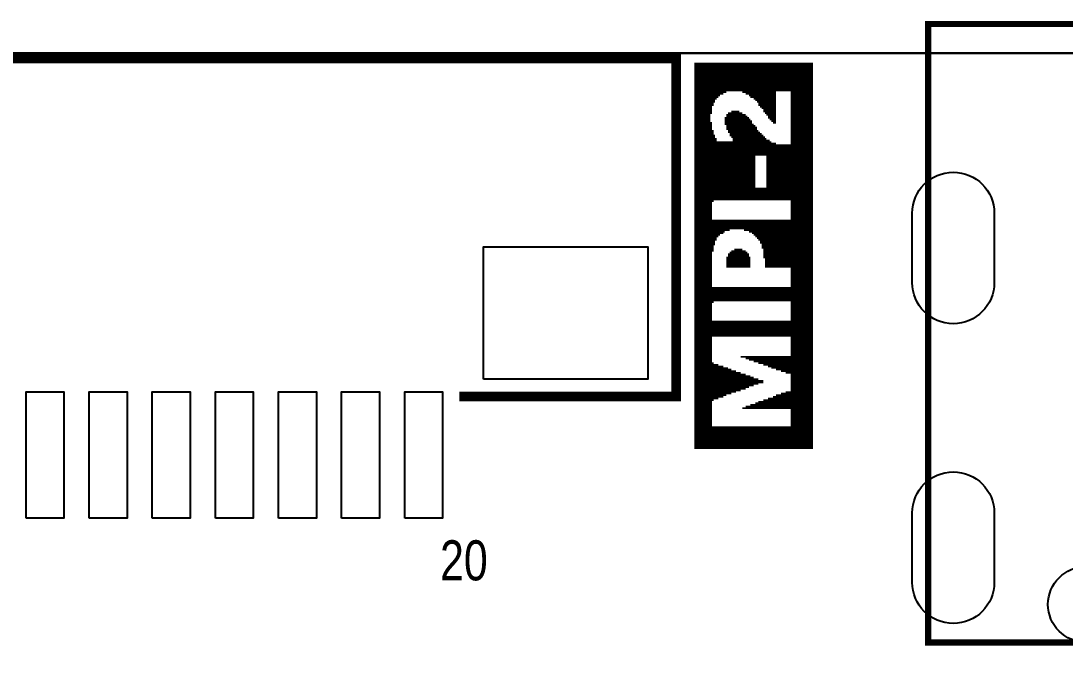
# Model space of a CAD drawing. Extents: x -92 to 136, y -31 to 80.
# Drawn here: x 62.37 to 78.92, y 70.31 to 80.33 of the extents above; entities that cross this region are included whole.
import ezdxf

# ---------------------------------------------------------------- set-up
doc = ezdxf.new("R2010")
doc.units = 0
for name, color, linetype in [('BG_OUTLINE', 254, 'CONTINUOUS'), ('BG_SILKSCREEN_TOP', 85, 'CONTINUOUS'), ('PG_SILKSCREEN_TOP', 85, 'CONTINUOUS'), ('PIN_TOP', 1, 'CONTINUOUS')]:
    doc.layers.add(name, color=color, linetype=linetype)

msp = doc.modelspace()

# ---------------------------------------------------------------- linework, layer by layer
at = {"layer": 'BG_OUTLINE'}
msp.add_lwpolyline([(-91.76512, 79.8195), (98.22688, 79.8195)], dxfattribs=at)
msp.add_lwpolyline([(-33.16224, -31.3309), (37.0459, -31.3309), (37.5539, -30.8229), (37.5539, -18.53438), (40.2971, -18.53438), (40.2971, -28.00858), (40.66794, -28.37942), (51.6001, -28.37942), (52.9971, -25.9588), (52.9971, -23.37562), (49.0347, -23.37562, -0.999788), (49.0347, -18.5801), (98.22688, -18.5801), (130.23596, -18.5801), (134.0485, -18.5801), (134.0485, 79.8195), (130.23596, 79.8195), (98.22688, 79.8195), (-91.76512, 79.8195)], format="xyb", dxfattribs=at)
at = {"layer": 'BG_SILKSCREEN_TOP', "const_width": 0.0254}
for points in [[(73.05548, 73.54824), (73.05548, 79.66964)], [(73.08088, 73.54824), (73.08088, 79.66964)], [(73.10628, 73.54824), (73.10628, 79.66964)], [(73.13168, 73.54824), (73.13168, 79.66964)], [(73.15708, 73.54824), (73.15708, 79.66964)], [(73.18248, 73.54824), (73.18248, 79.66964)], [(73.20788, 73.54824), (73.20788, 79.66964)], [(73.23328, 73.54824), (73.23328, 79.66964)], [(73.25868, 73.54824), (73.25868, 79.66964)], [(73.28408, 73.54824), (73.28408, 79.66964)], [(73.30948, 78.85684), (73.30948, 79.66964)], [(73.33488, 78.98384), (73.33488, 79.66964)], [(73.36028, 79.03464), (73.36028, 79.66964)], [(73.38568, 79.08544), (73.38568, 79.66964)], [(73.41108, 79.11084), (73.41108, 79.66964)], [(73.43648, 79.13624), (73.43648, 79.66964)], [(73.46188, 79.16164), (73.46188, 79.66964)], [(73.48728, 79.16164), (73.48728, 79.66964)], [(73.51268, 79.18704), (73.51268, 79.66964)], [(73.53808, 79.18704), (73.53808, 79.66964)], [(73.56348, 79.21244), (73.56348, 79.66964)], [(73.58888, 79.21244), (73.58888, 79.66964)], [(73.61428, 79.21244), (73.61428, 79.66964)], [(73.63968, 79.21244), (73.63968, 79.66964)], [(73.66508, 79.21244), (73.66508, 79.66964)], [(73.69048, 79.21244), (73.69048, 79.66964)], [(73.71588, 79.21244), (73.71588, 79.66964)], [(73.74128, 79.21244), (73.74128, 79.66964)], [(73.76668, 79.21244), (73.76668, 79.66964)], [(73.79208, 79.21244), (73.79208, 79.66964)], [(73.81748, 79.18704), (73.81748, 79.66964)], [(73.84288, 79.18704), (73.84288, 79.66964)], [(73.86828, 79.16164), (73.86828, 79.66964)], [(73.89368, 79.16164), (73.89368, 79.66964)], [(73.91908, 79.13624), (73.91908, 79.66964)], [(73.94448, 79.11084), (73.94448, 79.66964)], [(73.96988, 79.11084), (73.96988, 79.66964)], [(73.99528, 79.08544), (73.99528, 79.66964)], [(74.02068, 79.06004), (74.02068, 79.66964)], [(74.04608, 79.03464), (74.04608, 79.66964)], [(74.07148, 78.98384), (74.07148, 79.66964)], [(74.09688, 78.95844), (74.09688, 79.66964)], [(74.12228, 78.93304), (74.12228, 79.66964)], [(74.14768, 78.88224), (74.14768, 79.66964)], [(74.17308, 78.85684), (74.17308, 79.66964)], [(74.19848, 78.83144), (74.19848, 79.66964)], [(74.22388, 78.78064), (74.22388, 79.66964)], [(74.24928, 78.75524), (74.24928, 79.66964)], [(74.27468, 78.72984), (74.27468, 79.66964)], [(74.30008, 78.70444), (74.30008, 79.66964)], [(74.32548, 78.70444), (74.32548, 79.66964)], [(74.35088, 79.21244), (74.35088, 79.66964)], [(74.37628, 79.21244), (74.37628, 79.66964)], [(74.40168, 79.21244), (74.40168, 79.66964)], [(74.42708, 79.21244), (74.42708, 79.66964)], [(74.45248, 79.21244), (74.45248, 79.66964)], [(74.47788, 79.21244), (74.47788, 79.66964)], [(74.50328, 79.21244), (74.50328, 79.66964)], [(74.52868, 79.21244), (74.52868, 79.66964)], [(74.55408, 79.21244), (74.55408, 79.66964)], [(74.57948, 73.54824), (74.57948, 79.66964)], [(74.60488, 73.54824), (74.60488, 79.66964)], [(74.63028, 73.54824), (74.63028, 79.66964)], [(74.65568, 73.54824), (74.65568, 79.66964)], [(74.68108, 73.54824), (74.68108, 79.66964)], [(74.70648, 73.54824), (74.70648, 79.66964)], [(74.73188, 73.54824), (74.73188, 79.66964)], [(74.75728, 73.54824), (74.75728, 79.66964)], [(74.78268, 73.54824), (74.78268, 79.66964)], [(74.80808, 73.54824), (74.80808, 79.66964)], [(74.83348, 73.54824), (74.83348, 79.66964)], [(74.85888, 73.54824), (74.85888, 79.66964)], [(74.88428, 73.54824), (74.88428, 79.66964)], [(74.90968, 73.54824), (74.90968, 79.66964)], [(73.63968, 78.47584), (73.63968, 78.90764)], [(73.66508, 77.48524), (73.66508, 78.90764)], [(73.69048, 77.48524), (73.69048, 78.90764)], [(73.71588, 77.48524), (73.71588, 78.90764)], [(73.74128, 77.48524), (73.74128, 78.90764)], [(73.53808, 78.67904), (73.53808, 78.80604)], [(73.56348, 78.60284), (73.56348, 78.85684)], [(73.58888, 78.55204), (73.58888, 78.88224)], [(73.61428, 78.50124), (73.61428, 78.88224)], [(73.76668, 77.48524), (73.76668, 78.88224)], [(73.79208, 77.48524), (73.79208, 78.88224)], [(73.81748, 77.48524), (73.81748, 78.85684)], [(73.84288, 77.48524), (73.84288, 78.85684)], [(73.86828, 77.48524), (73.86828, 78.83144)], [(73.89368, 77.48524), (73.89368, 78.80604)], [(73.91908, 77.48524), (73.91908, 78.78064)], [(73.94448, 77.48524), (73.94448, 78.75524)], [(73.30948, 73.54824), (73.30948, 78.72984)], [(73.33488, 77.45984), (73.33488, 78.60284)], [(73.96988, 77.48524), (73.96988, 78.70444)], [(73.99528, 77.48524), (73.99528, 78.67904)], [(74.02068, 78.19644), (74.02068, 78.65364)], [(74.04608, 78.19644), (74.04608, 78.60284)], [(74.07148, 78.19644), (74.07148, 78.57744)], [(73.36028, 77.48524), (73.36028, 78.52664)], [(73.38568, 77.48524), (73.38568, 78.47584)], [(73.41108, 77.48524), (73.41108, 78.42504)], [(73.43648, 77.48524), (73.43648, 78.42504)], [(73.46188, 77.48524), (73.46188, 78.42504)], [(73.48728, 77.48524), (73.48728, 78.42504)], [(73.51268, 77.48524), (73.51268, 78.42504)], [(73.53808, 77.48524), (73.53808, 78.42504)], [(73.56348, 77.48524), (73.56348, 78.42504)], [(73.58888, 77.48524), (73.58888, 78.42504)], [(73.61428, 77.48524), (73.61428, 78.42504)], [(73.63968, 77.48524), (73.63968, 78.42504)], [(74.09688, 78.19644), (74.09688, 78.55204)], [(74.12228, 78.19644), (74.12228, 78.52664)], [(74.14768, 78.19644), (74.14768, 78.50124)], [(74.17308, 78.19644), (74.17308, 78.47584)], [(74.19848, 77.48524), (74.19848, 78.45044)], [(74.22388, 77.48524), (74.22388, 78.45044)], [(74.24928, 77.48524), (74.24928, 78.42504)], [(74.27468, 77.48524), (74.27468, 78.39964)], [(74.30008, 77.48524), (74.30008, 78.39964)], [(74.32548, 77.48524), (74.32548, 78.39964)], [(74.35088, 77.48524), (74.35088, 78.37424)], [(74.37628, 77.48524), (74.37628, 78.37424)], [(74.40168, 77.48524), (74.40168, 78.37424)], [(74.42708, 77.48524), (74.42708, 78.37424)], [(74.45248, 77.48524), (74.45248, 78.37424)], [(74.47788, 77.48524), (74.47788, 78.37424)], [(74.50328, 77.48524), (74.50328, 78.37424)], [(74.52868, 77.48524), (74.52868, 78.37424)], [(74.55408, 77.48524), (74.55408, 78.37424)], [(74.02068, 77.48524), (74.02068, 77.68844)], [(74.04608, 77.48524), (74.04608, 77.68844)], [(74.07148, 77.48524), (74.07148, 77.68844)], [(74.09688, 77.48524), (74.09688, 77.68844)], [(74.12228, 77.48524), (74.12228, 77.68844)], [(74.14768, 77.48524), (74.14768, 77.68844)], [(74.17308, 77.48524), (74.17308, 77.68844)], [(73.33488, 76.67244), (73.33488, 77.18044)], [(73.36028, 76.77404), (73.36028, 77.18044)], [(73.38568, 76.85024), (73.38568, 77.18044)], [(73.41108, 76.90104), (73.41108, 77.18044)], [(73.43648, 76.92644), (73.43648, 77.18044)], [(73.46188, 76.95184), (73.46188, 77.18044)], [(73.48728, 76.95184), (73.48728, 77.18044)], [(73.51268, 76.97724), (73.51268, 77.18044)], [(73.53808, 77.00264), (73.53808, 77.18044)], [(73.56348, 77.00264), (73.56348, 77.18044)], [(73.58888, 77.00264), (73.58888, 77.18044)], [(73.61428, 77.02804), (73.61428, 77.18044)], [(73.63968, 77.02804), (73.63968, 77.18044)], [(73.66508, 77.02804), (73.66508, 77.18044)], [(73.69048, 77.02804), (73.69048, 77.18044)], [(73.71588, 77.02804), (73.71588, 77.18044)], [(73.74128, 77.02804), (73.74128, 77.18044)], [(73.76668, 77.02804), (73.76668, 77.18044)], [(73.79208, 77.02804), (73.79208, 77.18044)], [(73.81748, 77.02804), (73.81748, 77.18044)], [(73.84288, 77.00264), (73.84288, 77.18044)], [(73.86828, 77.00264), (73.86828, 77.18044)], [(73.89368, 77.00264), (73.89368, 77.18044)], [(73.91908, 76.97724), (73.91908, 77.18044)], [(73.94448, 76.97724), (73.94448, 77.18044)], [(73.96988, 76.95184), (73.96988, 77.18044)], [(73.99528, 76.92644), (73.99528, 77.18044)], [(74.02068, 76.90104), (74.02068, 77.18044)], [(74.04608, 76.87564), (74.04608, 77.18044)], [(74.07148, 76.85024), (74.07148, 77.18044)], [(74.09688, 76.79944), (74.09688, 77.18044)], [(74.12228, 76.72324), (74.12228, 77.18044)], [(74.14768, 76.57084), (74.14768, 77.18044)], [(74.17308, 76.41844), (74.17308, 77.18044)], [(74.19848, 76.41844), (74.19848, 77.18044)], [(74.22388, 76.41844), (74.22388, 77.18044)], [(74.24928, 76.41844), (74.24928, 77.18044)], [(74.27468, 76.41844), (74.27468, 77.18044)], [(74.30008, 76.41844), (74.30008, 77.18044)], [(74.32548, 76.41844), (74.32548, 77.18044)], [(74.35088, 76.41844), (74.35088, 77.18044)], [(74.37628, 76.41844), (74.37628, 77.18044)], [(74.40168, 76.41844), (74.40168, 77.18044)], [(74.42708, 76.41844), (74.42708, 77.18044)], [(74.45248, 76.41844), (74.45248, 77.18044)], [(74.47788, 76.41844), (74.47788, 77.18044)], [(74.50328, 76.41844), (74.50328, 77.18044)], [(74.52868, 76.41844), (74.52868, 77.18044)], [(74.55408, 76.41844), (74.55408, 77.18044)], [(73.56348, 76.41844), (73.56348, 76.59624)], [(73.58888, 76.41844), (73.58888, 76.64704)], [(73.61428, 76.41844), (73.61428, 76.67244)], [(73.63968, 76.41844), (73.63968, 76.69784)], [(73.66508, 76.41844), (73.66508, 76.69784)], [(73.69048, 76.41844), (73.69048, 76.72324)], [(73.71588, 76.41844), (73.71588, 76.72324)], [(73.74128, 76.41844), (73.74128, 76.72324)], [(73.76668, 76.41844), (73.76668, 76.72324)], [(73.79208, 76.41844), (73.79208, 76.72324)], [(73.81748, 76.41844), (73.81748, 76.69784)], [(73.84288, 76.41844), (73.84288, 76.69784)], [(73.86828, 76.41844), (73.86828, 76.67244)], [(73.89368, 76.41844), (73.89368, 76.64704)], [(73.91908, 76.41844), (73.91908, 76.59624)], [(73.33488, 75.85964), (73.33488, 76.11364)], [(73.36028, 75.88504), (73.36028, 76.11364)], [(73.38568, 75.88504), (73.38568, 76.11364)], [(73.41108, 75.88504), (73.41108, 76.11364)], [(73.43648, 75.88504), (73.43648, 76.11364)], [(73.46188, 75.88504), (73.46188, 76.11364)], [(73.48728, 75.88504), (73.48728, 76.11364)], [(73.51268, 75.88504), (73.51268, 76.11364)], [(73.53808, 75.88504), (73.53808, 76.11364)], [(73.56348, 75.88504), (73.56348, 76.11364)], [(73.58888, 75.88504), (73.58888, 76.11364)], [(73.61428, 75.88504), (73.61428, 76.11364)], [(73.63968, 75.88504), (73.63968, 76.11364)], [(73.66508, 75.88504), (73.66508, 76.11364)], [(73.69048, 75.88504), (73.69048, 76.11364)], [(73.71588, 75.88504), (73.71588, 76.11364)], [(73.74128, 75.88504), (73.74128, 76.11364)], [(73.76668, 75.88504), (73.76668, 76.11364)], [(73.79208, 75.88504), (73.79208, 76.11364)], [(73.81748, 75.88504), (73.81748, 76.11364)], [(73.84288, 75.88504), (73.84288, 76.11364)], [(73.86828, 75.88504), (73.86828, 76.11364)], [(73.89368, 75.88504), (73.89368, 76.11364)], [(73.91908, 75.88504), (73.91908, 76.11364)], [(73.94448, 75.88504), (73.94448, 76.11364)], [(73.96988, 75.88504), (73.96988, 76.11364)], [(73.99528, 75.88504), (73.99528, 76.11364)], [(74.02068, 75.88504), (74.02068, 76.11364)], [(74.04608, 75.88504), (74.04608, 76.11364)], [(74.07148, 75.88504), (74.07148, 76.11364)], [(74.09688, 75.88504), (74.09688, 76.11364)], [(74.12228, 75.88504), (74.12228, 76.11364)], [(74.14768, 75.88504), (74.14768, 76.11364)], [(74.17308, 75.88504), (74.17308, 76.11364)], [(74.19848, 75.88504), (74.19848, 76.11364)], [(74.22388, 75.88504), (74.22388, 76.11364)], [(74.24928, 75.88504), (74.24928, 76.11364)], [(74.27468, 75.88504), (74.27468, 76.11364)], [(74.30008, 75.88504), (74.30008, 76.11364)], [(74.32548, 75.88504), (74.32548, 76.11364)], [(74.35088, 75.88504), (74.35088, 76.11364)], [(74.37628, 75.88504), (74.37628, 76.11364)], [(74.40168, 75.88504), (74.40168, 76.11364)], [(74.42708, 75.88504), (74.42708, 76.11364)], [(74.45248, 75.88504), (74.45248, 76.11364)], [(74.47788, 75.88504), (74.47788, 76.11364)], [(74.50328, 75.88504), (74.50328, 76.11364)], [(74.52868, 75.88504), (74.52868, 76.11364)], [(74.55408, 75.88504), (74.55408, 76.11364)], [(73.33488, 75.32624), (73.33488, 75.58024)], [(73.36028, 75.32624), (73.36028, 75.58024)], [(73.38568, 75.32624), (73.38568, 75.58024)], [(73.41108, 75.32624), (73.41108, 75.58024)], [(73.43648, 75.32624), (73.43648, 75.58024)], [(73.46188, 75.32624), (73.46188, 75.58024)], [(73.48728, 75.32624), (73.48728, 75.58024)], [(73.51268, 75.32624), (73.51268, 75.58024)], [(73.53808, 75.32624), (73.53808, 75.58024)], [(73.56348, 75.32624), (73.56348, 75.58024)], [(73.58888, 75.32624), (73.58888, 75.58024)], [(73.61428, 75.32624), (73.61428, 75.58024)], [(73.63968, 75.32624), (73.63968, 75.58024)], [(73.66508, 75.32624), (73.66508, 75.58024)], [(73.69048, 75.32624), (73.69048, 75.58024)], [(73.71588, 75.32624), (73.71588, 75.58024)], [(73.74128, 75.32624), (73.74128, 75.58024)], [(73.76668, 75.32624), (73.76668, 75.58024)], [(73.79208, 75.32624), (73.79208, 75.58024)], [(73.81748, 75.32624), (73.81748, 75.58024)], [(73.84288, 75.32624), (73.84288, 75.58024)], [(73.86828, 75.32624), (73.86828, 75.58024)], [(73.89368, 75.32624), (73.89368, 75.58024)], [(73.91908, 75.32624), (73.91908, 75.58024)], [(73.94448, 75.32624), (73.94448, 75.58024)], [(73.96988, 75.32624), (73.96988, 75.58024)], [(73.99528, 75.32624), (73.99528, 75.58024)], [(74.02068, 75.32624), (74.02068, 75.58024)], [(74.04608, 75.32624), (74.04608, 75.58024)], [(74.07148, 75.32624), (74.07148, 75.58024)], [(74.09688, 75.32624), (74.09688, 75.58024)], [(74.12228, 75.32624), (74.12228, 75.58024)], [(74.14768, 75.32624), (74.14768, 75.58024)], [(74.17308, 75.32624), (74.17308, 75.58024)], [(74.19848, 75.32624), (74.19848, 75.58024)], [(74.22388, 75.32624), (74.22388, 75.58024)], [(74.24928, 75.32624), (74.24928, 75.58024)], [(74.27468, 75.32624), (74.27468, 75.58024)], [(74.30008, 75.32624), (74.30008, 75.58024)], [(74.32548, 75.32624), (74.32548, 75.58024)], [(74.35088, 75.32624), (74.35088, 75.58024)], [(74.37628, 75.32624), (74.37628, 75.58024)], [(74.40168, 75.32624), (74.40168, 75.58024)], [(74.42708, 75.32624), (74.42708, 75.58024)], [(74.45248, 75.32624), (74.45248, 75.58024)], [(74.47788, 75.32624), (74.47788, 75.58024)], [(74.50328, 75.32624), (74.50328, 75.58024)], [(74.52868, 75.32624), (74.52868, 75.58024)], [(74.55408, 75.32624), (74.55408, 75.58024)], [(73.79208, 74.99604), (73.79208, 75.02144)], [(73.81748, 74.99604), (73.81748, 75.02144)], [(73.84288, 74.99604), (73.84288, 75.02144)], [(73.86828, 74.97064), (73.86828, 75.02144)], [(73.89368, 74.97064), (73.89368, 75.02144)], [(73.91908, 74.94524), (73.91908, 75.02144)], [(73.94448, 74.94524), (73.94448, 75.02144)], [(73.96988, 74.94524), (73.96988, 75.02144)], [(73.99528, 74.91984), (73.99528, 75.02144)], [(74.02068, 74.91984), (74.02068, 75.02144)], [(74.04608, 74.91984), (74.04608, 75.02144)], [(74.07148, 74.89444), (74.07148, 75.02144)], [(74.09688, 74.89444), (74.09688, 75.02144)], [(74.12228, 74.89444), (74.12228, 75.02144)], [(74.14768, 74.86904), (74.14768, 75.02144)], [(74.17308, 74.86904), (74.17308, 75.02144)], [(74.19848, 74.86904), (74.19848, 75.02144)], [(74.22388, 74.84364), (74.22388, 75.02144)], [(74.24928, 74.84364), (74.24928, 75.02144)], [(74.27468, 74.81824), (74.27468, 75.02144)], [(74.30008, 74.81824), (74.30008, 75.02144)], [(74.32548, 74.81824), (74.32548, 75.02144)], [(74.35088, 74.79284), (74.35088, 75.02144)], [(74.37628, 74.79284), (74.37628, 75.02144)], [(74.40168, 74.79284), (74.40168, 75.02144)], [(74.42708, 74.76744), (74.42708, 75.02144)], [(74.45248, 74.76744), (74.45248, 75.02144)], [(74.47788, 74.76744), (74.47788, 75.02144)], [(74.50328, 74.74204), (74.50328, 75.02144)], [(74.52868, 74.74204), (74.52868, 75.02144)], [(74.55408, 74.74204), (74.55408, 75.02144)], [(73.33488, 74.31024), (73.33488, 74.91984)], [(73.36028, 74.33564), (73.36028, 74.89444)], [(73.38568, 74.33564), (73.38568, 74.89444)], [(73.41108, 74.33564), (73.41108, 74.89444)], [(73.43648, 74.36104), (73.43648, 74.86904)], [(73.46188, 74.36104), (73.46188, 74.86904)], [(73.48728, 74.36104), (73.48728, 74.86904)], [(73.51268, 74.38644), (73.51268, 74.84364)], [(73.53808, 74.38644), (73.53808, 74.84364)], [(73.56348, 74.41184), (73.56348, 74.84364)], [(73.58888, 74.41184), (73.58888, 74.81824)], [(73.61428, 74.41184), (73.61428, 74.81824)], [(73.63968, 74.43724), (73.63968, 74.79284)], [(73.66508, 74.43724), (73.66508, 74.79284)], [(73.69048, 74.43724), (73.69048, 74.79284)], [(73.71588, 74.46264), (73.71588, 74.76744)], [(73.74128, 74.46264), (73.74128, 74.76744)], [(73.76668, 74.46264), (73.76668, 74.76744)], [(73.79208, 74.48804), (73.79208, 74.74204)], [(73.81748, 74.48804), (73.81748, 74.74204)], [(73.84288, 74.48804), (73.84288, 74.74204)], [(73.86828, 74.51344), (73.86828, 74.71664)], [(73.89368, 74.51344), (73.89368, 74.71664)], [(73.91908, 74.53884), (73.91908, 74.71664)], [(73.94448, 74.53884), (73.94448, 74.69124)], [(73.96988, 74.53884), (73.96988, 74.69124)], [(73.99528, 74.56424), (73.99528, 74.66584)], [(74.02068, 74.56424), (74.02068, 74.66584)], [(74.04608, 74.56424), (74.04608, 74.66584)], [(74.07148, 74.58964), (74.07148, 74.64044)], [(74.09688, 74.58964), (74.09688, 74.64044)], [(74.12228, 74.58964), (74.12228, 74.64044)], [(74.42708, 74.18324), (74.42708, 74.43724)], [(74.45248, 74.18324), (74.45248, 74.43724)], [(74.47788, 74.18324), (74.47788, 74.43724)], [(74.50328, 74.18324), (74.50328, 74.46264)], [(74.52868, 74.18324), (74.52868, 74.46264)], [(74.55408, 74.18324), (74.55408, 74.46264)], [(74.02068, 74.18324), (74.02068, 74.28484)], [(74.04608, 74.18324), (74.04608, 74.28484)], [(74.07148, 74.18324), (74.07148, 74.31024)], [(74.09688, 74.18324), (74.09688, 74.31024)], [(74.12228, 74.18324), (74.12228, 74.31024)], [(74.14768, 74.18324), (74.14768, 74.33564)], [(74.17308, 74.18324), (74.17308, 74.33564)], [(74.19848, 74.18324), (74.19848, 74.33564)], [(74.22388, 74.18324), (74.22388, 74.36104)], [(74.24928, 74.18324), (74.24928, 74.36104)], [(74.27468, 74.18324), (74.27468, 74.36104)], [(74.30008, 74.18324), (74.30008, 74.38644)], [(74.32548, 74.18324), (74.32548, 74.38644)], [(74.35088, 74.18324), (74.35088, 74.41184)], [(74.37628, 74.18324), (74.37628, 74.41184)], [(74.40168, 74.18324), (74.40168, 74.41184)], [(73.81748, 74.18324), (73.81748, 74.20864)], [(73.84288, 74.18324), (73.84288, 74.20864)], [(73.86828, 74.18324), (73.86828, 74.23404)], [(73.89368, 74.18324), (73.89368, 74.23404)], [(73.91908, 74.18324), (73.91908, 74.23404)], [(73.94448, 74.18324), (73.94448, 74.25944)], [(73.96988, 74.18324), (73.96988, 74.25944)], [(73.99528, 74.18324), (73.99528, 74.25944)], [(73.33488, 73.54824), (73.33488, 73.90384)], [(73.36028, 73.54824), (73.36028, 73.90384)], [(73.38568, 73.54824), (73.38568, 73.90384)], [(73.41108, 73.54824), (73.41108, 73.90384)], [(73.43648, 73.54824), (73.43648, 73.90384)], [(73.46188, 73.54824), (73.46188, 73.90384)], [(73.48728, 73.54824), (73.48728, 73.90384)], [(73.51268, 73.54824), (73.51268, 73.90384)], [(73.53808, 73.54824), (73.53808, 73.90384)], [(73.56348, 73.54824), (73.56348, 73.90384)], [(73.58888, 73.54824), (73.58888, 73.90384)], [(73.61428, 73.54824), (73.61428, 73.90384)], [(73.63968, 73.54824), (73.63968, 73.90384)], [(73.66508, 73.54824), (73.66508, 73.90384)], [(73.69048, 73.54824), (73.69048, 73.90384)], [(73.71588, 73.54824), (73.71588, 73.90384)], [(73.74128, 73.54824), (73.74128, 73.90384)], [(73.76668, 73.54824), (73.76668, 73.90384)], [(73.79208, 73.54824), (73.79208, 73.90384)], [(73.81748, 73.54824), (73.81748, 73.90384)], [(73.84288, 73.54824), (73.84288, 73.90384)], [(73.86828, 73.54824), (73.86828, 73.90384)], [(73.89368, 73.54824), (73.89368, 73.90384)], [(73.91908, 73.54824), (73.91908, 73.90384)], [(73.94448, 73.54824), (73.94448, 73.90384)], [(73.96988, 73.54824), (73.96988, 73.90384)], [(73.99528, 73.54824), (73.99528, 73.90384)], [(74.02068, 73.54824), (74.02068, 73.90384)], [(74.04608, 73.54824), (74.04608, 73.90384)], [(74.07148, 73.54824), (74.07148, 73.90384)], [(74.09688, 73.54824), (74.09688, 73.90384)], [(74.12228, 73.54824), (74.12228, 73.90384)], [(74.14768, 73.54824), (74.14768, 73.90384)], [(74.17308, 73.54824), (74.17308, 73.90384)], [(74.19848, 73.54824), (74.19848, 73.90384)], [(74.22388, 73.54824), (74.22388, 73.90384)], [(74.24928, 73.54824), (74.24928, 73.90384)], [(74.27468, 73.54824), (74.27468, 73.90384)], [(74.30008, 73.54824), (74.30008, 73.90384)], [(74.32548, 73.54824), (74.32548, 73.90384)], [(74.35088, 73.54824), (74.35088, 73.90384)], [(74.37628, 73.54824), (74.37628, 73.90384)], [(74.40168, 73.54824), (74.40168, 73.90384)], [(74.42708, 73.54824), (74.42708, 73.90384)], [(74.45248, 73.54824), (74.45248, 73.90384)], [(74.47788, 73.54824), (74.47788, 73.90384)], [(74.50328, 73.54824), (74.50328, 73.90384)], [(74.52868, 73.54824), (74.52868, 73.90384)], [(74.55408, 73.54824), (74.55408, 73.90384)]]:
    msp.add_lwpolyline(points, dxfattribs=at)
at = {"layer": 'PG_SILKSCREEN_TOP'}
for points, const_width in [([(84.94776, 70.48246), (76.7461, 70.48246), (76.7461, 80.28178), (84.94776, 80.28178), (84.94776, 70.48246)], 0.09906), ([(45.75556, 79.73314), (72.75576, 79.73314), (72.75576, 74.38136), (69.32168, 74.38136)], 0.1524)]:
    msp.add_lwpolyline(points, dxfattribs=dict(at, const_width=const_width))
at = {"layer": 'PIN_TOP'}
for points in [[(76.49464, 76.18349), (76.49464, 77.28331, -1), (77.79512, 77.28331), (77.79512, 76.18349, -1)], [(76.49464, 71.43369), (76.49464, 72.53351, -1), (77.79512, 72.53351), (77.79512, 71.43369, -1)]]:
    msp.add_lwpolyline(points, format="xyb", close=True, dxfattribs=at)
for points in [[(69.70522, 74.65187), (69.70522, 76.75245), (72.30618, 76.75245), (72.30618, 74.65187)], [(62.45606, 72.45223), (62.45606, 74.45121), (63.0555, 74.45121), (63.0555, 72.45223)], [(63.45682, 72.45223), (63.45682, 74.45121), (64.05626, 74.45121), (64.05626, 72.45223)], [(64.45504, 72.45223), (64.45504, 74.45121), (65.05448, 74.45121), (65.05448, 72.45223)], [(65.4558, 72.45223), (65.4558, 74.45121), (66.05524, 74.45121), (66.05524, 72.45223)], [(66.45656, 72.45223), (66.45656, 74.45121), (67.056, 74.45121), (67.056, 72.45223)], [(67.45478, 72.45223), (67.45478, 74.45121), (68.05422, 74.45121), (68.05422, 72.45223)], [(68.45554, 72.45223), (68.45554, 74.45121), (69.05498, 74.45121), (69.05498, 72.45223)]]:
    msp.add_lwpolyline(points, close=True, dxfattribs=at)
msp.add_circle((79.24546, 71.08444), 0.59944, dxfattribs=at)

# ---------------------------------------------------------------- texts
at = {"layer": 'PG_SILKSCREEN_TOP', "width": 0.8}
msp.add_text('20', height=0.635, dxfattribs=at).set_placement((69.01434, 71.46544))

doc.saveas('drawing.dxf')
